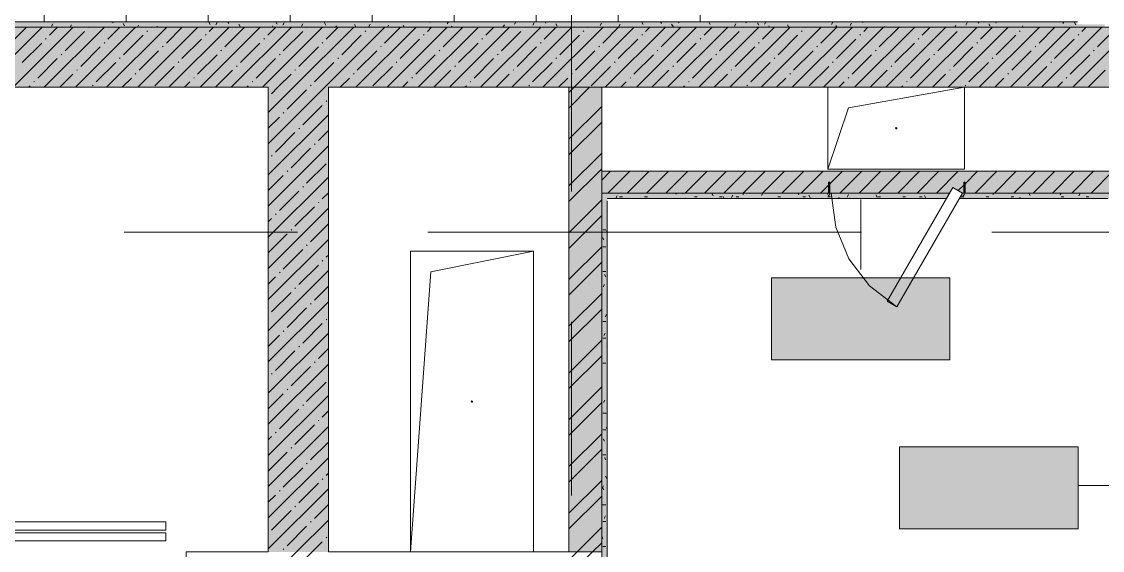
# Model space of a CAD drawing. Header units: millimetres. Extents: x -3817 to 677485, y -22715 to 103890.
# Drawn here: x 648673 to 652628, y 17711 to 19646 of the extents above; entities that cross this region are included whole.
import ezdxf

# ---------------------------------------------------------------- set-up
doc = ezdxf.new("R2010")
doc.units = ezdxf.units.MM
doc.layers.add('PDF _Геометрия', color=7, linetype='Continuous', true_color=0x1d1d1d)
doc.layers.add('PDF _Сплошная заливка', color=7, linetype='Continuous', true_color=0xffffff)

msp = doc.modelspace()

# ---------------------------------------------------------------- hatches: boundary and pattern name
at = {"layer": 'PDF _Сплошная заливка', "transparency": 33554559}
for points in [[(652635.5, 19625.9), (652635.5, 19635.9), (652536.1, 19635.9), (652536.1, 19645.9), (646655.5, 19645.9), (646655.5, 19625.9), (652363.3, 19625.9)], [(652655.5, 19405.9), (652655.5, 19625.9), (646875.5, 19625.9), (646875.5, 19405.9), (652363.3, 19405.9)], [(649575.5, 17705.9), (649795.5, 17705.9), (649795.5, 19405.9), (649575.5, 19405.9), (649575.5, 19391.1)], [(650675.5, 17705.9), (650795.5, 17705.9), (650795.5, 19405.9), (650675.5, 19405.9), (650675.5, 19391.1)], [(651625.5, 19018.7), (651625.5, 19058.7), (651630.5, 19058.7), (651630.5, 19018.7), (652069.3, 19018.7), (652080.8, 19038.7), (652115.5, 19018.7), (652120.5, 19018.7), (652120.5, 19058.7), (652125.5, 19058.7), (652125.5, 19018.7), (652675.5, 19018.7), (652675.5, 19098.7), (650795.5, 19098.7), (650795.5, 19018.7), (650928.5, 19018.7)]]:
    msp.add_hatch(color=256, dxfattribs=at).paths.add_polyline_path(points)
h = msp.add_hatch(color=256, dxfattribs=at)
h.paths.add_polyline_path([(652647.5, 18998.7), (652655.5, 18998.7), (652655.5, 19018.7), (652115.5, 19018.7), (652103.9, 18998.7), (652125.5, 18998.7)], flags=0)
h.paths.add_polyline_path([(650815.5, 18998.7), (652057.7, 18998.7), (652069.3, 19018.7), (650795.5, 19018.7), (650795.5, 18998.7)], flags=0)

# ---------------------------------------------------------------- linework, layer by layer
at = {"layer": 'PDF _Геометрия', "color": 253, "lineweight": 9, "true_color": 0xaaaaaa}
for points in [[(650685.5, 19024), (650685.5, 21291), (650685.5, 23791)], [(651635.5, 19018.7), (651651.8, 18894.4), (651699.8, 18778.7), (651776.1, 18679.3), (651875.5, 18603)], [(649047.7, 18875.9), (649682.7, 18875.9)], [(650158.9, 18875.9), (651746.4, 18875.9)], [(652222.7, 18875.9), (652857.7, 18875.9)], [(650685.5, 17912.8), (650685.5, 18547.8)], [(649200.5, 17815.9), (649200.5, 17785.9), (649200.5, 17815.9), (648580.5, 17815.9), (648580.5, 17785.9), (649200.5, 17785.9), (648580.5, 17785.9), (648580.5, 17815.9), (648000.5, 17815.9), (648000.5, 17845.9), (648620.5, 17845.9), (648620.5, 17815.9)], [(648580.5, 17745.9), (648580.5, 17775.9), (649200.5, 17775.9), (649200.5, 17745.9), (649200.5, 17775.9), (648580.5, 17775.9), (648580.5, 17745.9), (649200.5, 17745.9), (648620.5, 17745.9), (648620.5, 17715.9), (648620.5, 17745.9), (648000.5, 17745.9), (648000.5, 17715.9), (648620.5, 17715.9), (648000.5, 17715.9), (648000.5, 17745.9), (648059, 17745.9)]]:
    msp.add_lwpolyline(points, dxfattribs=at)
for points in [[(651155.5, 21175.9), (651155.5, 21475.9), (651155.5, 23005.9), (651155.5, 21475.9), (651155.5, 21175.9), (651155.5, 19645.9)], [(648755.5, 19645.9), (648755.5, 21175.9)], [(649055.5, 19645.9), (649055.5, 21175.9)], [(649955.5, 19645.9), (649955.5, 21175.9)], [(650255.5, 19645.9), (650255.5, 21175.9)], [(650555.5, 19645.9), (650555.5, 21175.9)], [(650855.5, 19645.9), (650855.5, 21175.9)], [(649355.5, 19645.9), (649355.5, 20694.7)], [(649655.5, 19645.9), (649655.5, 20694.7)]]:
    msp.add_lwpolyline(points, close=True, dxfattribs=at)
at = {"layer": 'PDF _Геометрия', "lineweight": 9}
for points in [[(652519.3, 19405.9), (652655.5, 19542), (652749.3, 19635.9), (652785.5, 19672), (652875.5, 19762)], [(648527.6, 19405.9), (648747.6, 19625.9)], [(648618.2, 19553.5), (648689.4, 19624.8)], [(648641.6, 19405.9), (648861.6, 19625.9)], [(648755.7, 19405.9), (648975.7, 19625.9)], [(648775, 19596.3), (648804.6, 19625.9)], [(648869.7, 19405.9), (649089.7, 19625.9)], [(648917.5, 19624.8), (648918.6, 19625.9)], [(648983.8, 19405.9), (649203.8, 19625.9)], [(648988.8, 19582), (649032.7, 19625.9)], [(649097.8, 19405.9), (649317.8, 19625.9)], [(649145.6, 19624.8), (649146.7, 19625.9)], [(649202.7, 19567.7), (649260.8, 19625.9)], [(649211.9, 19405.9), (649431.9, 19625.9)], [(649325.9, 19405.9), (649545.9, 19625.9)], [(649359.5, 19610.5), (649374.8, 19625.9)], [(649416.5, 19553.5), (649487.8, 19624.8)], [(649440, 19405.9), (649660, 19625.9)], [(649554, 19405.9), (649774, 19625.9)], [(649573.3, 19596.3), (649602.9, 19625.9)], [(649575.5, 19313.3), (649668.1, 19405.9), (649888.1, 19625.9)], [(649575.5, 19199.2), (649782.1, 19405.9), (650002.1, 19625.9)], [(649715.9, 19624.8), (649717, 19625.9)], [(649787.2, 19582), (649831, 19625.9)], [(649896.2, 19405.9), (650116.2, 19625.9)], [(649944, 19624.8), (649945.1, 19625.9)], [(650001, 19567.7), (650059.1, 19625.9)], [(650010.2, 19405.9), (650230.2, 19625.9)], [(650124.2, 19405.9), (650344.2, 19625.9)], [(650157.8, 19610.5), (650173.2, 19625.9)], [(650214.9, 19553.5), (650286.1, 19624.8)], [(650238.3, 19405.9), (650458.3, 19625.9)], [(650352.3, 19405.9), (650572.3, 19625.9)], [(650371.7, 19596.3), (650401.3, 19625.9)], [(650466.4, 19405.9), (650686.4, 19625.9)], [(650514.2, 19624.8), (650515.3, 19625.9)], [(650580.4, 19405.9), (650800.4, 19625.9)], [(650585.5, 19582), (650629.4, 19625.9)], [(650675.5, 19386.8), (650694.5, 19405.9), (650914.5, 19625.9)], [(650742.3, 19624.8), (650743.4, 19625.9)], [(650799.4, 19567.7), (650857.5, 19625.9)], [(650808.5, 19405.9), (651028.5, 19625.9)], [(650922.6, 19405.9), (651142.6, 19625.9)], [(650956.2, 19610.5), (650971.5, 19625.9)], [(651013.2, 19553.5), (651084.5, 19624.8)], [(651036.6, 19405.9), (651256.6, 19625.9)], [(651150.7, 19405.9), (651370.7, 19625.9)], [(651170, 19596.3), (651199.6, 19625.9)], [(651264.7, 19405.9), (651484.7, 19625.9)], [(651312.6, 19624.8), (651313.7, 19625.9)], [(651378.8, 19405.9), (651598.8, 19625.9)], [(651383.9, 19582), (651427.7, 19625.9)], [(651492.8, 19405.9), (651712.8, 19625.9)], [(651540.7, 19624.8), (651541.8, 19625.9)], [(651597.7, 19567.7), (651655.8, 19625.9)], [(651606.9, 19405.9), (651826.9, 19625.9)], [(651720.9, 19405.9), (651940.9, 19625.9)], [(651754.5, 19610.5), (651769.9, 19625.9)], [(651811.5, 19553.5), (651882.8, 19624.8)], [(651835, 19405.9), (652055, 19625.9)], [(651949, 19405.9), (652169, 19625.9)], [(651968.4, 19596.3), (651998, 19625.9)], [(652063.1, 19405.9), (652283.1, 19625.9)], [(652110.9, 19624.8), (652112, 19625.9)], [(652177.1, 19405.9), (652397.1, 19625.9)], [(652182.2, 19582), (652226.1, 19625.9)], [(652291.2, 19405.9), (652511.2, 19625.9)], [(652339, 19624.8), (652340.1, 19625.9)], [(652396.1, 19567.7), (652454.2, 19625.9)], [(652405.2, 19405.9), (652625.2, 19625.9)], [(652552.9, 19610.5), (652568.2, 19625.9)], [(652609.9, 19553.5), (652655.5, 19599.1), (652681.2, 19624.8)], [(648760.7, 19582), (648763.1, 19584.4)], [(648832, 19539.2), (648903.3, 19610.5)], [(649045.9, 19525), (649117.1, 19596.3)], [(649131.4, 19610.5), (649133.8, 19612.9)], [(649259.7, 19510.7), (649331, 19582)], [(649345.2, 19596.3), (649347.6, 19598.6)], [(649559.1, 19582), (649561.4, 19584.4)], [(649630.4, 19539.2), (649701.6, 19610.5)], [(649844.2, 19525), (649915.5, 19596.3)], [(649929.7, 19610.5), (649932.1, 19612.9)], [(650058, 19510.7), (650129.3, 19582)], [(650143.6, 19596.3), (650145.9, 19598.6)], [(650357.4, 19582), (650359.8, 19584.4)], [(650428.7, 19539.2), (650500, 19610.5)], [(650642.5, 19525), (650713.8, 19596.3)], [(650728.1, 19610.5), (650730.5, 19612.9)], [(650856.4, 19510.7), (650927.7, 19582)], [(650941.9, 19596.3), (650944.3, 19598.6)], [(651155.8, 19582), (651158.1, 19584.4)], [(651227, 19539.2), (651298.3, 19610.5)], [(651440.9, 19525), (651512.2, 19596.3)], [(651526.4, 19610.5), (651528.8, 19612.9)], [(651654.7, 19510.7), (651726, 19582)], [(651740.3, 19596.3), (651742.6, 19598.6)], [(651954.1, 19582), (651956.5, 19584.4)], [(652025.4, 19539.2), (652096.7, 19610.5)], [(652239.2, 19525), (652310.5, 19596.3)], [(652324.8, 19610.5), (652327.1, 19612.9)], [(652453.1, 19510.7), (652524.4, 19582)], [(652538.6, 19596.3), (652541, 19598.6)], [(648675.2, 19496.5), (648746.5, 19567.7)], [(648889, 19482.2), (648960.3, 19553.5)], [(648974.6, 19567.7), (648976.9, 19570.1)], [(649102.9, 19468), (649174.2, 19539.2)], [(649188.4, 19553.5), (649190.8, 19555.9)], [(649402.3, 19539.2), (649404.6, 19541.6)], [(649473.5, 19496.5), (649544.8, 19567.7)], [(649687.4, 19482.2), (649758.7, 19553.5)], [(649772.9, 19567.7), (649775.3, 19570.1)], [(649901.2, 19468), (649972.5, 19539.2)], [(649986.8, 19553.5), (649989.1, 19555.9)], [(650200.6, 19539.2), (650203, 19541.6)], [(650271.9, 19496.5), (650343.2, 19567.7)], [(650485.7, 19482.2), (650557, 19553.5)], [(650571.3, 19567.7), (650573.6, 19570.1)], [(650699.6, 19468), (650770.8, 19539.2)], [(650785.1, 19553.5), (650787.5, 19555.9)], [(650998.9, 19539.2), (651001.3, 19541.6)], [(651070.2, 19496.5), (651141.5, 19567.7)], [(651284.1, 19482.2), (651355.4, 19553.5)], [(651369.6, 19567.7), (651372, 19570.1)], [(651497.9, 19468), (651569.2, 19539.2)], [(651583.4, 19553.5), (651585.8, 19555.9)], [(651797.3, 19539.2), (651799.7, 19541.6)], [(651868.6, 19496.5), (651939.9, 19567.7)], [(652082.4, 19482.2), (652153.7, 19553.5)], [(652168, 19567.7), (652170.3, 19570.1)], [(652296.3, 19468), (652367.5, 19539.2)], [(652381.8, 19553.5), (652384.2, 19555.9)], [(652595.6, 19539.2), (652598, 19541.6)], [(648732.2, 19439.4), (648803.5, 19510.7)], [(648817.8, 19525), (648820.1, 19527.3)], [(649031.6, 19510.7), (649034, 19513.1)], [(649245.4, 19496.5), (649247.8, 19498.8)], [(649316.7, 19453.7), (649388, 19525)], [(649530.6, 19439.4), (649601.8, 19510.7)], [(649616.1, 19525), (649618.5, 19527.3)], [(649829.9, 19510.7), (649832.3, 19513.1)], [(650043.8, 19496.5), (650046.2, 19498.8)], [(650115.1, 19453.7), (650186.3, 19525)], [(650328.9, 19439.4), (650400.2, 19510.7)], [(650414.4, 19525), (650416.8, 19527.3)], [(650628.3, 19510.7), (650630.7, 19513.1)], [(650842.1, 19496.5), (650844.5, 19498.8)], [(650913.4, 19453.7), (650984.7, 19525)], [(651127.3, 19439.4), (651198.5, 19510.7)], [(651212.8, 19525), (651215.2, 19527.3)], [(651426.6, 19510.7), (651429, 19513.1)], [(651640.5, 19496.5), (651642.8, 19498.8)], [(651711.8, 19453.7), (651783, 19525)], [(651925.6, 19439.4), (651996.9, 19510.7)], [(652011.1, 19525), (652013.5, 19527.3)], [(652225, 19510.7), (652227.3, 19513.1)], [(652438.8, 19496.5), (652441.2, 19498.8)], [(652510.1, 19453.7), (652581.4, 19525)], [(648874.8, 19468), (648877.2, 19470.3)], [(648946.1, 19425.2), (649017.3, 19496.5)], [(649159.9, 19410.9), (649231.2, 19482.2)], [(649382.9, 19405.9), (649445, 19468)], [(649459.3, 19482.2), (649461.7, 19484.6)], [(649673.1, 19468), (649675.5, 19470.3)], [(649744.4, 19425.2), (649815.7, 19496.5)], [(649958.2, 19410.9), (650029.5, 19482.2)], [(650181.3, 19405.9), (650243.4, 19468)], [(650257.6, 19482.2), (650260, 19484.6)], [(650471.5, 19468), (650473.8, 19470.3)], [(650542.7, 19425.2), (650614, 19496.5)], [(650756.6, 19410.9), (650827.9, 19482.2)], [(650979.6, 19405.9), (651041.7, 19468)], [(651056, 19482.2), (651058.3, 19484.6)], [(651269.8, 19468), (651272.2, 19470.3)], [(651341.1, 19425.2), (651412.4, 19496.5)], [(651554.9, 19410.9), (651626.2, 19482.2)], [(651778, 19405.9), (651840.1, 19468)], [(651854.3, 19482.2), (651856.7, 19484.6)], [(652068.2, 19468), (652070.5, 19470.3)], [(652139.4, 19425.2), (652210.7, 19496.5)], [(652353.3, 19410.9), (652424.6, 19482.2)], [(652576.3, 19405.9), (652638.4, 19468)], [(648718, 19425.2), (648720.3, 19427.6)], [(648812.7, 19405.9), (648860.5, 19453.7)], [(649040.8, 19405.9), (649074.4, 19439.4)], [(649088.6, 19453.7), (649091, 19456.1)], [(649268.9, 19405.9), (649288.2, 19425.2)], [(649302.5, 19439.4), (649304.8, 19441.8)], [(649516.3, 19425.2), (649518.7, 19427.6)], [(649587.6, 19382.4), (649611, 19405.9), (649658.9, 19453.7)], [(649839.1, 19405.9), (649872.7, 19439.4)], [(649887, 19453.7), (649889.3, 19456.1)], [(650067.2, 19405.9), (650086.6, 19425.2)], [(650100.8, 19439.4), (650103.2, 19441.8)], [(650314.7, 19425.2), (650317, 19427.6)], [(650409.4, 19405.9), (650457.2, 19453.7)], [(650637.5, 19405.9), (650671.1, 19439.4)], [(650685.3, 19453.7), (650687.7, 19456.1)], [(650865.6, 19405.9), (650884.9, 19425.2)], [(650899.2, 19439.4), (650901.5, 19441.8)], [(651113, 19425.2), (651115.4, 19427.6)], [(651207.7, 19405.9), (651255.6, 19453.7)], [(651435.8, 19405.9), (651469.4, 19439.4)], [(651483.7, 19453.7), (651486, 19456.1)], [(651663.9, 19405.9), (651683.2, 19425.2)], [(651697.5, 19439.4), (651699.9, 19441.8)], [(651911.3, 19425.2), (651913.7, 19427.6)], [(652006.1, 19405.9), (652053.9, 19453.7)], [(652234.2, 19405.9), (652267.7, 19439.4)], [(652282, 19453.7), (652284.4, 19456.1)], [(652462.3, 19405.9), (652481.6, 19425.2)], [(652495.8, 19439.4), (652498.2, 19441.8)], [(648698.6, 19405.9), (648703.7, 19410.9)], [(648931.8, 19410.9), (648934.2, 19413.3)], [(649497, 19405.9), (649502.1, 19410.9)], [(649644.6, 19325.4), (649715.9, 19396.7)], [(649730.2, 19410.9), (649732.5, 19413.3)], [(650295.3, 19405.9), (650300.4, 19410.9)], [(650528.5, 19410.9), (650530.9, 19413.3)], [(650675.5, 19329.8), (650751.5, 19405.9)], [(651093.7, 19405.9), (651098.7, 19410.9)], [(651326.8, 19410.9), (651329.2, 19413.3)], [(651892, 19405.9), (651897.1, 19410.9)], [(652125.2, 19410.9), (652127.6, 19413.3)], [(649575.5, 19370.3), (649575.7, 19370.5)], [(649701.6, 19268.4), (649772.9, 19339.6)], [(649787.2, 19353.9), (649789.5, 19356.3)], [(649575.5, 19085.2), (649795.5, 19305.2)], [(649630.4, 19311.1), (649632.7, 19313.5)], [(650675.5, 19215.8), (650795.5, 19335.8)], [(649575.5, 19256.3), (649616.1, 19296.9)], [(650675.5, 19158.7), (650795.5, 19278.7)], [(649601.8, 19168.6), (649673.1, 19239.9)], [(649687.4, 19254.1), (649689.8, 19256.5)], [(649758.7, 19211.3), (649795.5, 19248.2)], [(649575.5, 18971.1), (649795.5, 19191.1)], [(649658.9, 19111.5), (649730.2, 19182.8)], [(649744.4, 19197.1), (649746.8, 19199.5)], [(649587.6, 19154.3), (649590, 19156.7)], [(650675.5, 19044.7), (650795.5, 19164.7)], [(649715.9, 19054.5), (649787.2, 19125.8)], [(650675.5, 18987.7), (650795.5, 19107.7)], [(649575.5, 19028.2), (649630.4, 19083)], [(649575.5, 18857.1), (649795.5, 19077.1)], [(649644.6, 19097.3), (649647, 19099.7)], [(650795.5, 19066.4), (650827.7, 19098.7)], [(650818.4, 19018.7), (650898.4, 19098.7)], [(650889.1, 19018.7), (650969.1, 19098.7)], [(650959.8, 19018.7), (651039.8, 19098.7)], [(651030.5, 19018.7), (651110.5, 19098.7)], [(651101.2, 19018.7), (651181.2, 19098.7)], [(651172, 19018.7), (651252, 19098.7)], [(651242.7, 19018.7), (651322.7, 19098.7)], [(651313.4, 19018.7), (651393.4, 19098.7)], [(651384.1, 19018.7), (651464.1, 19098.7)], [(651454.8, 19018.7), (651534.8, 19098.7)], [(651525.5, 19018.7), (651605.5, 19098.7)], [(651630.5, 19052.9), (651676.2, 19098.7)], [(651666.9, 19018.7), (651746.9, 19098.7)], [(651737.6, 19018.7), (651817.6, 19098.7)], [(651808.4, 19018.7), (651888.4, 19098.7)], [(651879.1, 19018.7), (651959.1, 19098.7)], [(651949.8, 19018.7), (652029.8, 19098.7)], [(652020.5, 19018.7), (652100.5, 19098.7)], [(652125.5, 19052.9), (652171.2, 19098.7)], [(652161.9, 19018.7), (652241.9, 19098.7)], [(652232.6, 19018.7), (652312.6, 19098.7)], [(652303.3, 19018.7), (652383.3, 19098.7)], [(652374, 19018.7), (652454, 19098.7)], [(652444.8, 19018.7), (652524.8, 19098.7)], [(652515.5, 19018.7), (652595.5, 19098.7)], [(652586.2, 19018.7), (652666.2, 19098.7)], [(649616.1, 18954.7), (649687.4, 19026)], [(649701.6, 19040.3), (649704, 19042.6)], [(651596.2, 19018.7), (651625.5, 19047.9)], [(652100.1, 19027.6), (652120.5, 19047.9)], [(649758.7, 18983.2), (649761, 18985.6)], [(649772.9, 18997.5), (649795.5, 19020.1)], [(650675.5, 18873.6), (650795.5, 18993.6)], [(649575.5, 18743), (649795.5, 18963)], [(649673.1, 18897.7), (649744.4, 18969)], [(649575.5, 18914.1), (649587.6, 18926.2)], [(649601.8, 18940.5), (649604.2, 18942.8)], [(649730.2, 18840.7), (649795.5, 18906)], [(650675.5, 18816.6), (650795.5, 18936.6)], [(649575.5, 18800.1), (649644.6, 18869.2)], [(649658.9, 18883.5), (649661.2, 18885.8)], [(649575.5, 18629), (649795.5, 18849)], [(649715.9, 18826.4), (649718.3, 18828.8)], [(649630.4, 18740.9), (649701.6, 18812.2)], [(649787.2, 18783.7), (649795.5, 18792)], [(650675.5, 18702.5), (650795.5, 18822.5)], [(649687.4, 18683.9), (649758.7, 18755.1)], [(649772.9, 18769.4), (649775.3, 18771.8)], [(650675.5, 18645.5), (650795.5, 18765.5)], [(649575.5, 18514.9), (649795.5, 18734.9)], [(649575.5, 18686), (649601.8, 18712.4)], [(649616.1, 18726.6), (649618.5, 18729)], [(649673.1, 18669.6), (649675.5, 18672)], [(649744.4, 18626.8), (649795.5, 18677.9)], [(649587.6, 18584.1), (649658.9, 18655.4)], [(650675.5, 18531.5), (650795.5, 18651.5)], [(649575.5, 18400.9), (649795.5, 18620.9)], [(649644.6, 18527), (649715.9, 18598.3)], [(649730.2, 18612.6), (649732.5, 18615)], [(650675.5, 18474.4), (650795.5, 18594.4)], [(649575.5, 18572), (649575.7, 18572.2)], [(649787.2, 18555.6), (649789.5, 18557.9)], [(649630.4, 18512.8), (649632.7, 18515.2)], [(649701.6, 18470), (649772.9, 18541.3)], [(649575.5, 18286.8), (649795.5, 18506.8)], [(649575.5, 18457.9), (649616.1, 18498.5)], [(650675.5, 18360.4), (650795.5, 18480.4)], [(649601.8, 18370.2), (649673.1, 18441.5)], [(649687.4, 18455.8), (649689.8, 18458.1)], [(649758.7, 18413), (649795.5, 18449.8)], [(649575.5, 18172.8), (649795.5, 18392.8)], [(649744.4, 18398.7), (649746.8, 18401.1)], [(650675.5, 18303.4), (650795.5, 18423.4)], [(649587.6, 18356), (649590, 18358.3)], [(649658.9, 18313.2), (649730.2, 18384.5)], [(649715.9, 18256.2), (649787.2, 18327.5)], [(649575.5, 18229.8), (649630.4, 18284.7)], [(649575.5, 18058.7), (649795.5, 18278.7)], [(649644.6, 18298.9), (649647, 18301.3)], [(650675.5, 18189.3), (650795.5, 18309.3)], [(649701.6, 18241.9), (649704, 18244.3)], [(650675.5, 18132.3), (650795.5, 18252.3)], [(649616.1, 18156.4), (649687.4, 18227.7)], [(649772.9, 18199.2), (649795.5, 18221.7)], [(649575.5, 17944.7), (649795.5, 18164.7)], [(649673.1, 18099.4), (649744.4, 18170.6)], [(649758.7, 18184.9), (649761, 18187.3)], [(649575.5, 18115.8), (649587.6, 18127.9)], [(649601.8, 18142.1), (649604.2, 18144.5)], [(650675.5, 18018.2), (650795.5, 18138.2)], [(649658.9, 18085.1), (649661.2, 18087.5)], [(649730.2, 18042.3), (649795.5, 18107.7)], [(650675.5, 17961.2), (650795.5, 18081.2)], [(649575.5, 18001.7), (649644.6, 18070.9)], [(649575.5, 17830.6), (649795.5, 18050.6)], [(649630.4, 17942.5), (649701.6, 18013.8)], [(649715.9, 18028.1), (649718.3, 18030.5)], [(649687.4, 17885.5), (649758.7, 17956.8)], [(649772.9, 17971.1), (649775.3, 17973.4)], [(649787.2, 17985.3), (649795.5, 17993.6)], [(650675.5, 17847.2), (650795.5, 17967.2)], [(649575.5, 17716.6), (649795.5, 17936.6)], [(649616.1, 17928.3), (649618.5, 17930.7)], [(649575.5, 17887.7), (649601.8, 17914)], [(649744.4, 17828.5), (649795.5, 17879.6)], [(650675.5, 17790.1), (650795.5, 17910.1)], [(649587.6, 17785.7), (649658.9, 17857)], [(649673.1, 17871.3), (649675.5, 17873.6)], [(649458.8, 17485.9), (649678.8, 17705.9), (649795.5, 17822.5)], [(649644.6, 17728.7), (649715.9, 17800)], [(649730.2, 17814.2), (649732.5, 17816.6)], [(649575.5, 17773.6), (649575.7, 17773.8)], [(649787.2, 17757.2), (649789.5, 17759.6)], [(650485.2, 17485.9), (650575.5, 17576.1), (650705.2, 17705.9), (650795.5, 17796.1)], [(649701.6, 17671.7), (649735.8, 17705.9), (649772.9, 17743)], [(650713.8, 17657.4), (650762.3, 17705.9), (650795.5, 17739.1)], [(649630.4, 17714.4), (649632.7, 17716.8)]]:
    msp.add_lwpolyline(points, dxfattribs=at)
at = {"layer": 'PDF _Геометрия', "color": 9, "lineweight": 9, "true_color": 0xc0c0c0}
for points in [[(646635.5, 15516.9), (646635.5, 19645.9), (646655.5, 19645.9), (652536.1, 19645.9)], [(646896.5, 16685.9), (647465.5, 16685.9), (647465.5, 16705.9), (646895.5, 16705.9), (646895.5, 16685.9), (646895.5, 16705.9), (647465.5, 16705.9), (647465.5, 16785.9), (646875.5, 16785.9), (646875.5, 16705.9), (646875.5, 15475.9), (646875.5, 15495.9), (646875.5, 17485.9), (647925.5, 17485.9), (647925.5, 17705.9), (646875.5, 17705.9), (646875.5, 19405.9), (649575.5, 19405.9), (649575.5, 17705.9), (649275.5, 17705.9), (649275.5, 17485.9), (646875.5, 17485.9), (646875.5, 17465.9), (650555.5, 17465.9)], [(652675.5, 19098.7), (650795.5, 19098.7), (650795.5, 19405.9), (650675.5, 19405.9), (650675.5, 17705.9), (650795.5, 17705.9), (650575.5, 17705.9), (649795.5, 17705.9), (649795.5, 19405.9), (652655.5, 19405.9)], [(651625.5, 19098.7), (652125.5, 19098.7)]]:
    msp.add_lwpolyline(points, dxfattribs=at)
at = {"layer": 'PDF _Геометрия', "color": 7, "lineweight": 9}
for points in [[(652655.5, 19625.9), (652655.5, 19635.9), (652655.5, 19625.9), (652635.5, 19625.9), (646875.5, 19625.9), (652635.5, 19625.9)], [(651623.5, 19105.9), (651698.5, 19330.9), (652123.5, 19405.9), (652123.5, 19105.9), (651623.5, 19105.9), (651623.5, 19405.9)], [(650795.5, 18998.7), (650795.5, 17705.9), (650795.5, 15925.9), (650795.5, 17705.9), (650795.5, 18998.7), (650795.5, 19018.7), (652069.3, 19018.7), (650795.5, 19018.7), (650795.5, 19098.7)], [(652675.5, 19098.7), (652675.5, 19018.7), (652675.5, 15515.9), (652675.5, 19018.7), (652655.5, 19018.7), (652115.5, 19018.7), (652655.5, 19018.7)], [(650815.5, 18998.7), (652057.7, 18998.7)], [(650815.5, 15925.9), (650815.5, 18990.7)], [(651743.3, 18994.7), (651743.3, 18738.8)], [(652103.9, 18998.7), (652647.5, 18998.7)], [(650545.5, 18805.9), (650545.5, 17705.9), (650095.5, 17705.9), (650095.5, 18805.9), (650545.5, 18805.9), (650095.5, 18805.9), (650095.5, 17705.9), (650170.5, 18730.9), (650545.5, 18805.9), (650545.5, 17705.9)], [(652651.5, 17948.3), (652539, 17948.3)]]:
    msp.add_lwpolyline(points, dxfattribs=at)
at = {"layer": 'PDF _Геометрия', "color": 253, "lineweight": 9, "true_color": 0x9b9b9b}
for points in [[(648727.6, 19645.7), (648737.6, 19645.7)], [(648745.6, 19627.3), (648744.8, 19625.9)], [(648787.2, 19638.4), (648782.2, 19629.7)], [(648819, 19645.7), (648829.1, 19645.7)], [(648855.3, 19634.3), (648850.4, 19625.9)], [(649002.7, 19645.9), (649001.6, 19643.8)], [(649001.9, 19645.7), (649011.9, 19645.7)], [(649007.4, 19641.5), (649004.9, 19645.9)], [(649049, 19630.3), (649044, 19639.1)], [(649093.3, 19645.7), (649103.4, 19645.7)], [(649101, 19633.2), (649096.8, 19625.9)], [(649154.3, 19645.7), (649164.3, 19645.7)], [(649169, 19629.2), (649167.1, 19625.9)], [(649306.7, 19645.7), (649316.7, 19645.7)], [(649362.8, 19635.5), (649357.8, 19644.2)], [(649388.4, 19643.3), (649383.4, 19634.6)], [(649398.1, 19645.7), (649408.2, 19645.7)], [(649425.1, 19645.9), (649425, 19645.7)], [(649430.8, 19639.6), (649427.2, 19645.9)], [(649472.5, 19628.5), (649467.4, 19637.2)], [(649489.6, 19645.7), (649499.6, 19645.7)], [(649509.2, 19625.9), (649509.1, 19626)], [(649592.5, 19631), (649589.5, 19625.9)], [(649608.5, 19636.6), (649603.5, 19645.3)], [(649634.1, 19642.2), (649629.1, 19633.5)], [(649672.4, 19645.7), (649682.5, 19645.7)], [(649702.2, 19638.1), (649697.1, 19629.4)], [(649763.9, 19645.7), (649773.9, 19645.7)], [(649786.2, 19633.6), (649781.2, 19642.3)], [(649825.9, 19625.9), (649822.9, 19631.2)], [(649824.8, 19645.7), (649834.9, 19645.7)], [(649895.9, 19626.6), (649890.9, 19635.3)], [(649947.9, 19637), (649942.9, 19628.3)], [(649977.2, 19645.7), (649987.3, 19645.7)], [(650015.9, 19632.9), (650011.8, 19625.9)], [(650072.3, 19625.9), (650068.6, 19632.3)], [(650068.7, 19645.7), (650078.7, 19645.7)], [(650160.1, 19645.7), (650170.2, 19645.7)], [(650168, 19642.9), (650166.3, 19645.9)], [(650234.6, 19645.9), (650230.2, 19638.4)], [(650248.3, 19625.9), (650246.3, 19629.3)], [(650343, 19645.7), (650353.1, 19645.7)], [(650439.4, 19634.8), (650434.3, 19626.1)], [(650434.4, 19645.7), (650444.5, 19645.7)], [(650480.9, 19645.9), (650476, 19637.3)], [(650495.4, 19645.7), (650505.5, 19645.7)], [(650549, 19641.9), (650544, 19633.2)], [(650591.5, 19641), (650588.7, 19645.9)], [(650633.1, 19629.8), (650628.1, 19638.6)], [(650647.8, 19645.7), (650657.9, 19645.7)], [(650739.2, 19645.7), (650749.3, 19645.7)], [(650794.8, 19640.8), (650789.7, 19632.1)], [(650830.7, 19645.7), (650840.7, 19645.7)], [(650862.8, 19636.7), (650857.8, 19628)], [(650946.9, 19635), (650941.9, 19643.7)], [(651014.9, 19639.1), (651011, 19645.9)], [(651013.6, 19645.7), (651023.6, 19645.7)], [(651056.6, 19627.9), (651051.5, 19636.7)], [(651079.2, 19645.9), (651077.1, 19642.2)], [(651105, 19645.7), (651115.1, 19645.7)], [(651166, 19645.7), (651176, 19645.7)], [(651192.6, 19636.1), (651187.6, 19644.8)], [(651244.6, 19627.5), (651243.7, 19625.9)], [(651286.2, 19638.6), (651281.2, 19629.9)], [(651318.4, 19645.7), (651328.4, 19645.7)], [(651325.6, 19645.9), (651322.8, 19641.1)], [(651370.3, 19633.1), (651365.3, 19641.8)], [(651395.9, 19645.7), (651390.9, 19637)], [(651409.7, 19625.9), (651406.9, 19630.7)], [(651409.8, 19645.7), (651419.9, 19645.7)], [(651480, 19626), (651475, 19634.8)], [(651490.3, 19626.4), (651490, 19625.9)], [(651501.2, 19645.7), (651511.3, 19645.7)], [(651641.6, 19644.6), (651636.6, 19635.9)], [(651656.1, 19625.9), (651652.7, 19631.8)], [(651684.1, 19645.7), (651694.2, 19645.7)], [(651709.7, 19640.5), (651704.6, 19631.8)], [(651752.1, 19642.4), (651750.1, 19645.9)], [(651775.6, 19645.7), (651785.6, 19645.7)], [(651832.1, 19625.9), (651830.4, 19628.8)], [(651836.5, 19645.7), (651846.6, 19645.7)], [(651988.9, 19645.7), (651999, 19645.7)], [(652080.4, 19645.7), (652090.4, 19645.7)], [(652091.5, 19631.3), (652088.4, 19625.9)], [(652133.1, 19642.4), (652128.1, 19633.7)], [(652170.3, 19645.9), (652169.7, 19644.9)], [(652171.8, 19645.7), (652181.9, 19645.7)], [(652175.6, 19640.5), (652172.5, 19645.9)], [(652217.2, 19629.3), (652212.2, 19638)], [(652240.7, 19645.9), (652237.8, 19640.8)], [(652337.2, 19630.2), (652334.7, 19625.9)], [(652354.7, 19645.7), (652364.7, 19645.7)], [(652405.2, 19626.1), (652405.1, 19625.9)], [(652446.1, 19645.7), (652456.2, 19645.7)], [(652487, 19645.9), (652483.5, 19639.7)], [(652489.3, 19645.7), (652489.2, 19645.9)], [(652507.1, 19645.7), (652517.1, 19645.7)], [(652531, 19634.5), (652525.9, 19643.2)], [(652551.7, 19635.9), (652551.5, 19635.6)], [(650852.4, 19009.2), (650847.4, 19000.5)], [(650861.2, 19005.6), (650871.2, 19005.6)], [(650952.6, 19005.6), (650962.7, 19005.6)], [(651069.1, 19018.7), (651066.8, 19014.6)], [(651093.3, 19015.6), (651091.6, 19018.7)], [(651135.5, 19005.6), (651145.5, 19005.6)], [(651203, 19008.6), (651198, 19017.3)], [(651226.9, 19005.6), (651237, 19005.6)], [(651234.2, 18999.9), (651233.5, 18998.7)], [(651243.9, 18998.7), (651239.6, 19006.1)], [(651275.9, 19011.1), (651270.9, 19002.4)], [(651287.9, 19005.6), (651297.9, 19005.6)], [(651315.4, 19018.7), (651312.5, 19013.5)], [(651339, 19016.7), (651337.9, 19018.7)], [(651385.6, 19018.2), (651380.5, 19009.5)], [(651440.3, 19005.6), (651450.3, 19005.6)], [(651480, 18998.8), (651479.9, 18998.7)], [(651516.7, 19013.8), (651513.9, 19018.7)], [(651531.7, 19005.6), (651541.8, 19005.6)], [(651558.4, 19002.6), (651553.4, 19011.3)], [(651626.4, 19006.7), (651621.4, 19015.4)], [(651623.2, 19005.6), (651633.2, 19005.6)], [(651631.3, 19017.1), (651626.3, 19008.4)], [(651666.2, 18998.7), (651663, 19004.2)], [(651699.3, 19013), (651694.3, 19004.3)], [(651804.1, 19003.7), (651799.1, 19012.4)], [(651806, 19005.6), (651816.1, 19005.6)], [(651897.5, 19005.6), (651907.5, 19005.6)], [(651913.8, 19018.7), (651913.6, 19018.4)], [(651958.4, 19005.6), (651968.5, 19005.6)], [(651981.8, 19000.7), (651976.8, 19009.4)], [(652110.8, 19005.6), (652120.9, 19005.6)], [(652122.8, 19014.9), (652117.7, 19006.2)], [(652160.1, 19018.7), (652159.4, 19017.3)], [(652202.3, 19005.6), (652212.3, 19005.6)], [(652230.5, 19018.7), (652227.4, 19013.2)], [(652264.6, 18998.7), (652264.2, 18999.3)], [(652293.7, 19005.6), (652303.8, 19005.6)], [(652326.9, 19002.6), (652324.6, 18998.7)], [(652363.6, 19010), (652358.6, 19018.7)], [(652476.9, 19018.7), (652473.1, 19012.1)], [(652476.6, 19005.6), (652486.7, 19005.6)], [(652546.2, 19016.8), (652541.2, 19008.1)], [(652568, 19005.6), (652578.1, 19005.6)], [(650795.6, 18971.6), (650795.5, 18971.5)], [(650800.2, 18883.7), (650810.3, 18883.7)], [(650815.5, 18884.2), (650812.9, 18879.7)], [(650802.9, 18848), (650797.9, 18856.7)], [(650800.2, 18822.7), (650810.3, 18822.7)], [(650800.2, 18731.3), (650810.3, 18731.3)], [(650811.1, 18711.9), (650806.1, 18720.7)], [(650805.6, 18684.3), (650800.6, 18675.6)], [(650812.7, 18574.6), (650807.7, 18565.9)], [(650800.2, 18548.4), (650810.3, 18548.4)], [(650797, 18492.6), (650795.5, 18495.2)], [(650800.2, 18487.5), (650810.3, 18487.5)], [(650808.6, 18506.6), (650803.6, 18497.9)], [(650815.5, 18457.5), (650814.7, 18456.2)], [(650800.2, 18396), (650810.3, 18396)], [(650815.5, 18338.6), (650815.3, 18338.9)], [(650807.5, 18260.8), (650802.5, 18252.1)], [(650800.2, 18213.1), (650810.3, 18213.1)], [(650815.5, 18213.6), (650813.7, 18210.5)], [(650815.5, 18155.7), (650812.4, 18161.1)], [(650800.2, 18152.2), (650810.3, 18152.2)], [(650806.2, 18110.8), (650801.2, 18119.5)], [(650800.2, 18060.7), (650810.3, 18060.7)], [(650810.3, 18042.8), (650805.3, 18051.5)], [(650814.4, 17974.7), (650809.4, 17983.4)], [(650802.3, 17947.1), (650797.3, 17938.4)], [(650803.2, 17933.1), (650798.2, 17941.8)], [(650798.3, 17879), (650795.5, 17874.2)], [(650800.2, 17877.9), (650810.3, 17877.9)], [(650809.4, 17837.4), (650804.4, 17828.7)], [(650796.2, 17823.4), (650795.5, 17824.6)], [(650800.2, 17816.9), (650810.3, 17816.9)], [(650800.3, 17755.4), (650795.5, 17763.7)], [(650800.2, 17725.5), (650810.3, 17725.5)]]:
    msp.add_lwpolyline(points, dxfattribs=at)
at = {"layer": 'PDF _Геометрия', "color": 7, "lineweight": 9}
for points in [[(652123.5, 19405.9), (652123.5, 19105.9), (651623.5, 19105.9), (651623.5, 19405.9)], [(652123.5, 19405.9), (651623.5, 19405.9), (651623.5, 19105.9), (652123.5, 19105.9)], [(650545.5, 18805.9), (650545.5, 17705.9), (650095.5, 17705.9), (650095.5, 18805.9)], [(652069.9, 18708.7), (651416.7, 18708.7), (651416.7, 18408.7), (652069.9, 18408.7)], [(652539, 18090.2), (651885.9, 18090.2), (651885.9, 17790.2), (652539, 17790.2)]]:
    msp.add_lwpolyline(points, close=True, dxfattribs=at)
at = {"layer": 'PDF _Геометрия', "color": 253, "lineweight": 13, "true_color": 0xaaaaaa}
for points in [[(651630.5, 19058.7), (651625.5, 19058.7), (651625.5, 19018.7), (651630.5, 19018.7)], [(651875.5, 18603), (652115.5, 19018.7), (652080.8, 19038.7), (651840.8, 18623)], [(652120.5, 19058.7), (652120.5, 19018.7), (652125.5, 19018.7), (652125.5, 19058.7)]]:
    msp.add_lwpolyline(points, close=True, dxfattribs=at)
at = {"layer": 'PDF _Геометрия', "color": 7, "lineweight": 9}
for centre in [(651873.5, 19255.9), (650320.5, 18255.9)]:
    msp.add_circle(centre, 2.5, dxfattribs=at)
at = {"layer": 'PDF _Сплошная заливка', "lineweight": 35, "transparency": 33554559}
for points in [[(651625.5, 19018.7), (651630.5, 19018.7), (651625.5, 19058.7), (651630.5, 19058.7)], [(652120.5, 19018.7), (652125.5, 19018.7), (652120.5, 19058.7), (652125.5, 19058.7)], [(650815.5, 15925.9), (650815.5, 18998.7), (650795.5, 15925.9), (650795.5, 18998.7)]]:
    msp.add_solid(points, dxfattribs=at)
at = {"layer": 'PDF _Сплошная заливка', "lineweight": 9, "transparency": 33554559}
for points in [[(652069.9, 18708.7), (651416.7, 18708.7), (652069.9, 18408.7), (651416.7, 18408.7)], [(652539, 18090.2), (651885.9, 18090.2), (652539, 17790.2), (651885.9, 17790.2)]]:
    msp.add_solid(points, dxfattribs=at)

doc.saveas('drawing.dxf')
